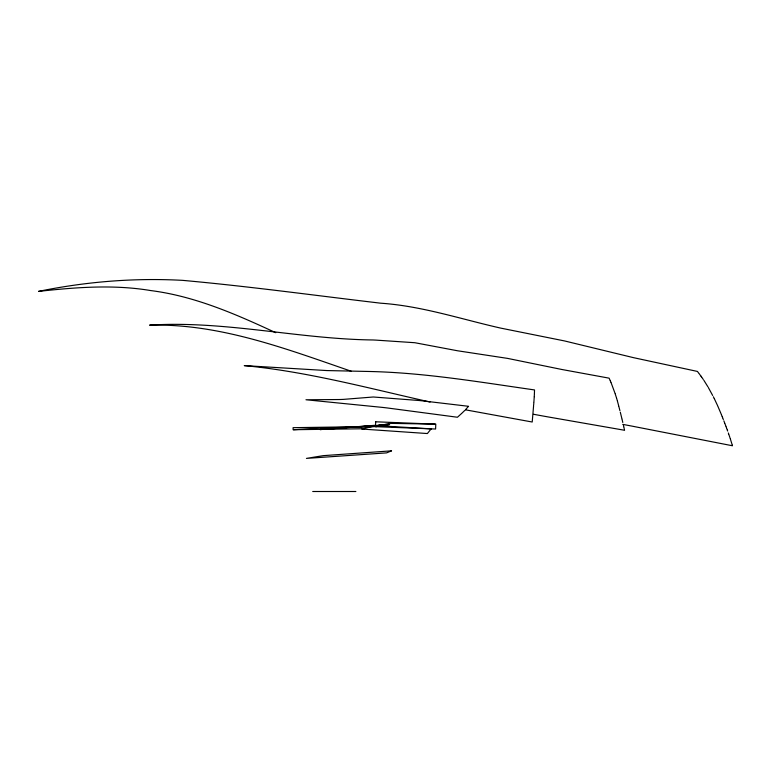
<?xml version="1.0" encoding="UTF-8"?>
<svg xmlns="http://www.w3.org/2000/svg" width="771" height="771" viewBox="0 0 771 771"><rect width="100%" height="100%" fill="white"/><g stroke="black" fill="none" stroke-linecap="round" stroke-linejoin="round"><path stroke-width="1.16" d="M534.409 393.557L534.525 389.933C478.791 381.982 422.971 372.393 366.591 371.429L326.837 370.562L244.253 365.608C307.243 371.574 368.499 388.237 430.073 402.028M534.399 393.779L534.255 396.68M533.898 401.836L534.236 396.94M533.86 402.404L533.657 405.054M533.599 405.681L532.212 422.016L465.453 409.815M468.248 406.654L465.424 409.748M464.74 410.461L461.675 413.429M461.434 413.642L457.434 417.246L387.321 407.965A151.289 21.896 8.8 0 0 382.589 407.416L305.971 399.764L339.182 399.532A144.466 20.913 8.8 0 0 343.452 399.378L373.289 396.998L418.682 400.477A79.047 11.44 8.8 0 1 421.67 400.775L468.566 406.298M376.026 426.691L389.182 423.356L435.191 424.117M375.332 425.274L320.052 429.582L389.663 424.619M378.908 425.014L382.483 424.763M389.182 424.657L320.495 429.177M293.558 429.746L320.447 428.001L376.065 426.498M376.499 426.488L293.096 427.664L293.125 429.726L364.5 428.743M312.718 491.503L355.874 491.503M533.445 414.258L543.632 416.128A195.294 37.422 10.7 0 0 548.441 416.986L624.558 430.266L624.385 429.466M622.775 424.368L628.086 425.38A130.048 12.5 11.5 0 0 631.092 425.949L732.45 445.763L732.277 445.195M351.21 371.227C286.041 348.82 219.687 323.386 149.593 325.14C224.544 320.331 298.319 339.067 373.106 339.972A144.505 12.76 9.4 0 0 375.814 340.107L414.837 342.719L457.502 350.766L507.569 358.39L561.837 369.482L609.109 378.166L610.247 380.701M275.748 332.696C235.753 314.154 194.841 296.151 150.692 290.561C113.501 284.326 75.799 287.313 38.55 291.39C85.832 281.666 134.347 277.705 182.563 280.355C248.021 286.253 313.199 295.206 378.474 302.926A104.943 12.288 14.5 0 0 380.566 303.186C421.236 305.904 459.959 318.818 499.435 327.82A40.449 5.33 9.3 0 0 500.928 328.157L564.488 340.927L633.444 357.648L697.437 371.439L698.796 373.251M699.21 373.8L700.81 375.949M700.878 376.046L701.649 377.115M701.793 377.318L703.229 379.39M703.807 380.219L707.961 386.878M708.404 387.659L712.655 395.456M713.339 396.766L714.245 398.52M714.322 398.665L717.367 405.17M610.304 380.845L610.892 382.175M717.512 405.498L717.878 406.327M718.167 407.001L720.49 412.437M611.018 382.483L615.104 393.547M720.567 412.61L721.29 414.384M722.08 416.34L721.434 414.74M722.215 416.687L722.649 417.766M722.784 418.123L723.352 419.559M723.844 420.821L724.75 423.183M724.885 423.549L725.598 425.419M725.742 425.794L725.945 426.353M726.089 426.729L726.436 427.674M726.581 428.05L727.265 429.929M727.67 431.066L727.332 430.122M728.335 432.955L728.662 433.9M728.797 434.285L729.761 437.147M730.012 437.909L730.204 438.487M730.33 438.872L732.171 444.809M615.229 393.962L616.521 397.971M616.588 398.183L617.378 400.891M617.436 401.132L618.718 405.931M618.843 406.423L619.923 410.683M620.308 412.215L621.908 418.74M622.043 419.27L622.804 422.469M623.363 424.879L623.787 426.768M623.912 427.307L624.211 428.657M375.689 421.795L375.496 426.671L435.596 429.023L435.788 424.146L375.689 421.795M431.153 428.849L427.385 433.543L361.782 429.033L376.094 425.602L431.153 428.849M391.533 450.842L386.579 452.885L306.434 458.398L323.251 455.651L391.533 450.842"/></g></svg>
